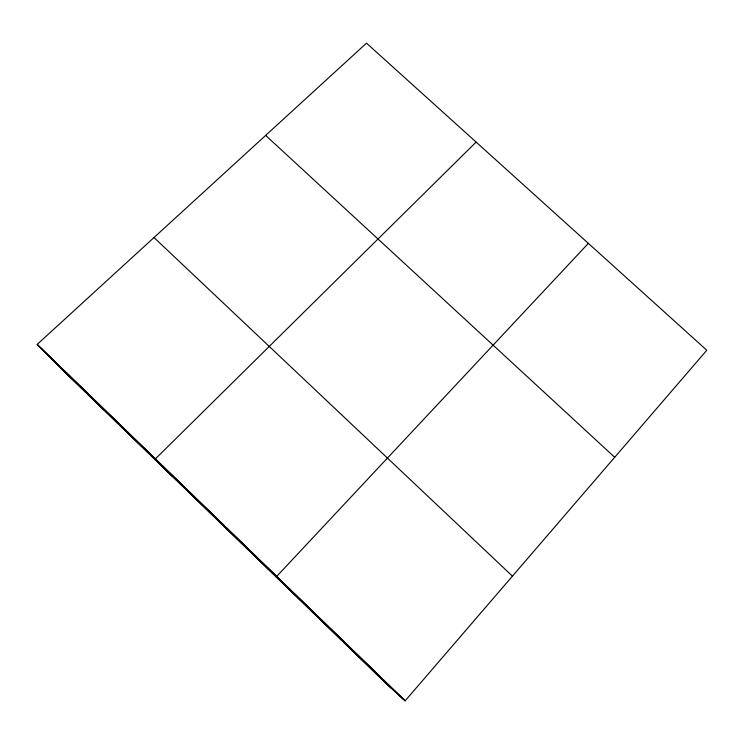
<?xml version="1.0" encoding="UTF-8"?>
<svg xmlns="http://www.w3.org/2000/svg" width="744" height="744" viewBox="0 0 744 744"><rect width="100%" height="100%" fill="white"/><g stroke="black" fill="none" stroke-linecap="round" stroke-linejoin="round"><path stroke-width="1.12" d="M405.145 700.839L706.8 350.247L366.494 43.161L37.2 344.398L69.778 377.003L386.21 683.578L405.145 700.839L37.2 344.398M588.355 243.362L276.173 576.972M476.123 142.085L155.394 458.899L171.817 475.862M307.904 606.76L308.5 607.216M339.357 637.227L340.492 638.203M371.024 667.907L372.707 669.414M265.664 135.399L614.702 457.29M153.999 237.55L512.439 576.144M41.041 348.248L402.904 698.793M51.383 358.599L396.877 693.296M61.12 368.336L391.223 688.154M66.458 372.744L69.843 376.139M95.911 401.276L98.812 404.215M125.559 429.995L127.977 432.469M185.423 487.99L186.874 489.515M215.658 517.275L216.606 518.326M246.087 546.756L246.534 547.314"/></g></svg>
